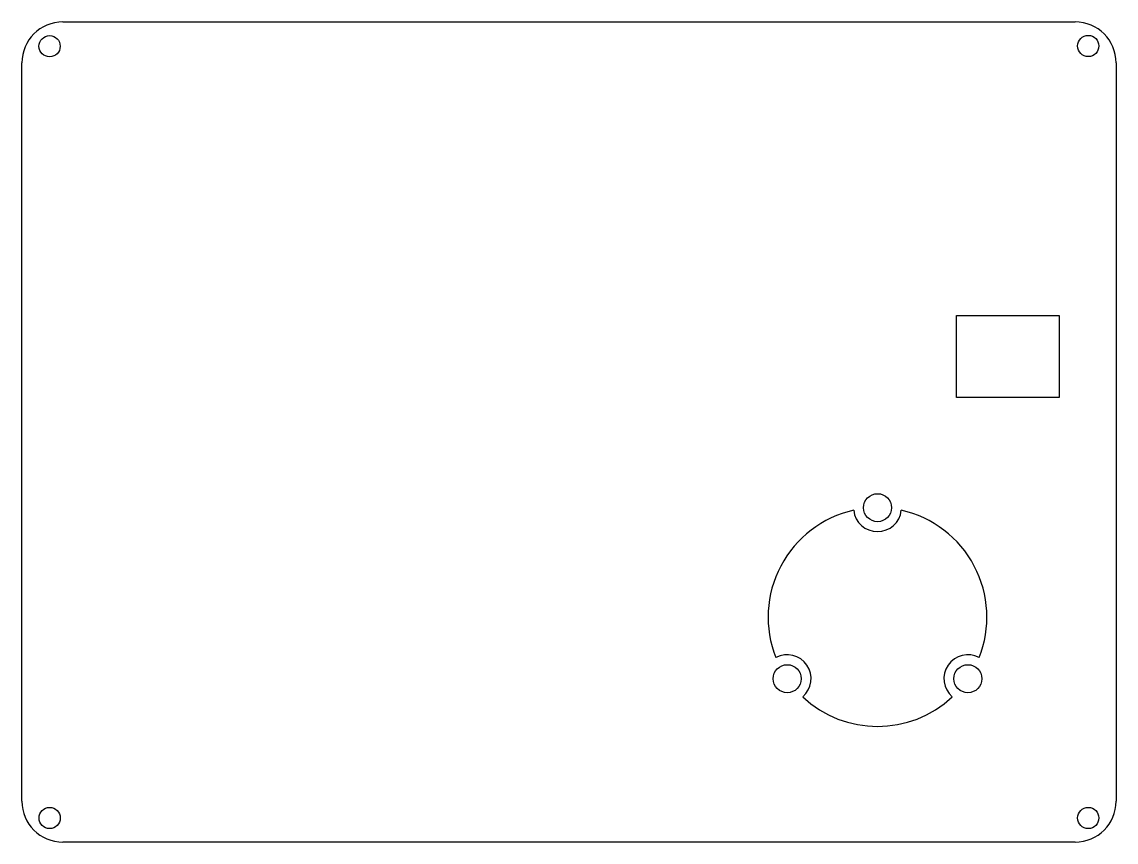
# Model space of a CAD drawing. Extents: x 5 to 165, y 5 to 125.
import ezdxf

# ---------------------------------------------------------------- set-up
doc = ezdxf.new("R2010")
doc.units = 0
doc.layers.get('0').update_dxf_attribs({"linetype": 'CONTINUOUS'})

msp = doc.modelspace()

# ---------------------------------------------------------------- linework, layer by layer
at = {"linetype": 'CONTINUOUS'}
for p, q in [((11.26, 125.19), (159.26, 125.19)), ((5.26, 11.19), (5.26, 119.19)), ((165.26, 119.19), (165.26, 11.19)), ((141.93, 82.22), (156.93, 82.22)), ((141.93, 70.22), (141.93, 82.22)), ((141.93, 82.22), (156.93, 82.22)), ((141.93, 70.22), (141.93, 82.22)), ((156.93, 82.22), (156.93, 70.22)), ((156.93, 82.22), (156.93, 70.22)), ((156.93, 70.22), (141.93, 70.22)), ((156.93, 70.22), (141.93, 70.22)), ((159.26, 5.19), (11.26, 5.19))]:
    msp.add_line(p, q, dxfattribs=at)
for centre, radius in [((161.18, 121.67), 1.55), ((9.31, 121.63), 1.55), ((130.37, 54.12), 2.05), ((117.16, 29.1), 2.05), ((143.58, 29.1), 2.05), ((9.32, 8.73), 1.55), ((161.18, 8.73), 1.55)]:
    msp.add_circle(centre, radius, dxfattribs=at)
for centre, radius, start, end in [((11.26, 119.19), 6, 90, 180), ((159.26, 119.19), 6, 0, 90), ((130.37, 38.12), 16, 102.5586, 201.7908), ((130.37, 54.12), 3.5, 186.2793, 353.7207), ((130.37, 38.12), 16, 338.2092, 77.4414), ((117.16, 29.1), 3.5, 310.6287, 118.0701), ((143.58, 29.1), 3.5, 61.9299, 229.3713), ((130.37, 38.12), 16, 226.908, 313.092), ((11.26, 11.19), 6, 180, 270), ((159.26, 11.19), 6, 270, 0)]:
    msp.add_arc(centre, radius, start, end, dxfattribs=at)

doc.saveas('drawing.dxf')
